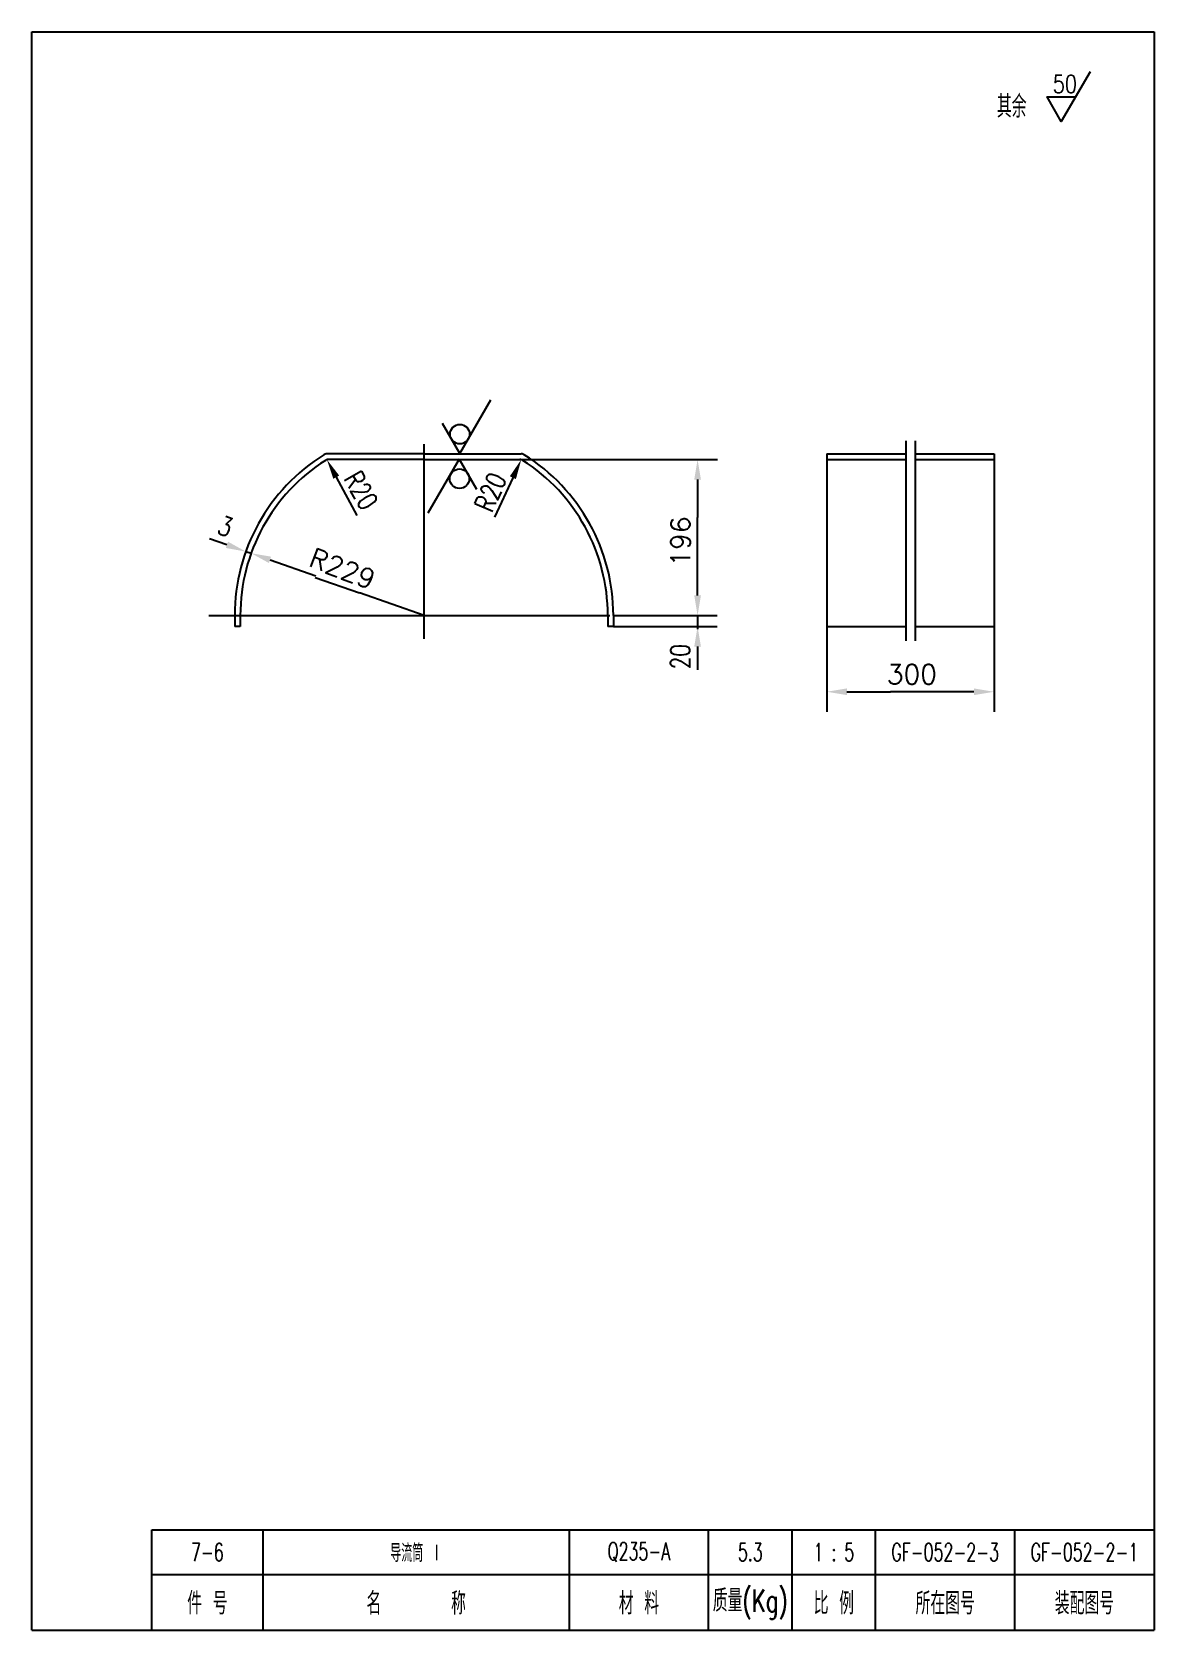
# Model space of a CAD drawing. Extents: x 28 to 230, y 253 to 540.
import ezdxf
from ezdxf.enums import TextEntityAlignment as Align

# ---------------------------------------------------------------- set-up
doc = ezdxf.new("R2010")
doc.units = 0
doc.header["$LTSCALE"] = 10
doc.header["$MEASUREMENT"] = 0
doc.linetypes.add('DASHDOT-M', pattern=[36, 30, -3, 0, -3])
doc.linetypes.add('DIVIDE-M', pattern=[39, 30, -3, 0, -3, 0, -3])
doc.layers.get('0').update_dxf_attribs({"linetype": 'CONTINUOUS'})
for name, color, linetype in [('CDR_DWG1', 4, 'CONTINUOUS'), ('CDR_DWG3', 1, 'DASHDOT-M'), ('CDR_DWG4', 3, 'DIVIDE-M')]:
    doc.layers.add(name, color=color, linetype=linetype)
doc.styles.add('HZ', font='romans', dxfattribs={"width": 0.7, "bigfont": 'hz'})

msp = doc.modelspace()

# ---------------------------------------------------------------- linework, layer by layer
for p, q in [((229.68, 539.92), (229.68, 252.92)), ((104.99, 464.21), (110.61, 473.85)), ((104.99, 464.21), (101.92, 469.6)), ((104.91, 463.18), (99.28, 453.53)), ((104.91, 463.18), (107.98, 457.79)), ((115.88, 463.14), (151.31, 463.14)), ((82.83, 459.96), (86.51, 453.09)), ((114.54, 459.87), (111.23, 452.77)), ((147.71, 459.54), (147.71, 452.74)), ((147.71, 445.54), (147.71, 452.74)), ((63.19, 447.81), (60.08, 448.92)), ((66.58, 446.6), (67.53, 446.32)), ((70.93, 445.12), (79.14, 442.25)), ((147.71, 438.74), (147.71, 445.54)), ((79.06, 441.97), (86.97, 439.2)), ((98.59, 435.14), (86.97, 439.2)), ((98.59, 433.34), (98.59, 436.94)), ((98.59, 433.34), (98.59, 436.94)), ((98.59, 433.34), (98.59, 436.94)), ((98.59, 433.34), (98.59, 436.94)), ((98.59, 433.34), (98.59, 436.94)), ((98.59, 433.34), (98.59, 436.94)), ((98.59, 433.34), (98.59, 436.94)), ((96.79, 435.14), (100.39, 435.14)), ((96.79, 435.14), (100.39, 435.14)), ((96.79, 435.14), (100.39, 435.14)), ((96.79, 435.14), (100.39, 435.14)), ((96.79, 435.14), (100.39, 435.14)), ((96.79, 435.14), (100.39, 435.14)), ((96.79, 435.14), (100.39, 435.14)), ((132.59, 435.14), (151.24, 435.14)), ((147.71, 435.14), (147.71, 432.68)), ((132.59, 433.14), (151.24, 433.14)), ((170.94, 433.13), (170.94, 417.83)), ((200.94, 433.13), (200.94, 417.83)), ((147.71, 429.54), (147.71, 425.34)), ((174.54, 421.43), (182.34, 421.43)), ((189.54, 421.43), (182.34, 421.43)), ((197.34, 421.43), (189.54, 421.43)), ((49.68, 262.92), (229.68, 262.92)), ((28.18, 252.92), (229.68, 252.92))]:
    msp.add_line(p, q)
msp.add_lwpolyline([(218.18, 532.74), (213.03, 523.82), (210.46, 528.28), (215.61, 528.28)])
for centre in [(105.02, 467.69), (104.95, 459.69)]:
    msp.add_circle(centre, 1.75)
for centre, start, end in [((81.13, 463.14), 90, 121.9527), ((81.41, 462.14), 90, 122.4617), ((115.77, 462.14), 57.5383, 90), ((116.05, 463.14), 58.0473, 90)]:
    msp.add_arc(centre, 1, start, end)
for points in [[(82.3, 459.68), (83.35, 460.25), (81.13, 463.14)], [(115.08, 459.62), (113.99, 460.12), (116.05, 463.14)], [(148.31, 459.54), (147.11, 459.54), (147.71, 463.14)], [(63.39, 448.38), (62.99, 447.25), (66.58, 446.6)], [(70.73, 444.55), (71.12, 445.69), (67.53, 446.31)], [(148.31, 438.74), (147.11, 438.74), (147.71, 435.14)], [(148.31, 429.54), (147.11, 429.54), (147.71, 433.14)], [(174.54, 420.83), (174.54, 422.03), (170.94, 421.43)], [(197.34, 420.83), (197.34, 422.03), (200.94, 421.43)]]:
    msp.add_solid(points)
at = {"layer": 'CDR_DWG1'}
for p, q in [((28.18, 252.92), (28.18, 539.92)), ((28.18, 539.92), (229.68, 539.92)), ((98.59, 464.14), (81.13, 464.14)), ((98.59, 463.14), (81.41, 463.14)), ((98.59, 464.14), (116.05, 464.14)), ((98.59, 463.14), (115.77, 463.14)), ((170.94, 464.14), (170.94, 433.14)), ((170.94, 464.14), (185.09, 464.14)), ((170.94, 463.14), (185.09, 463.14)), ((186.8, 464.14), (200.94, 464.14)), ((186.8, 463.14), (200.94, 463.14)), ((200.94, 464.14), (200.94, 433.14)), ((59.93, 435.14), (131.95, 435.14)), ((64.59, 435.14), (64.59, 433.14)), ((65.59, 435.14), (65.59, 433.14)), ((131.59, 435.14), (131.59, 433.14)), ((132.59, 435.14), (132.59, 433.14)), ((65.59, 433.14), (64.59, 433.14)), ((132.59, 433.14), (131.59, 433.14)), ((170.94, 433.14), (185.09, 433.14)), ((186.8, 433.14), (200.94, 433.14)), ((49.68, 270.92), (229.68, 270.92)), ((49.68, 252.92), (49.68, 270.92)), ((69.68, 252.92), (69.68, 270.92)), ((124.68, 252.92), (124.68, 270.92)), ((149.68, 252.92), (149.68, 270.92)), ((164.68, 252.92), (164.68, 270.92)), ((179.68, 252.92), (179.68, 270.92)), ((204.68, 252.92), (204.68, 270.92))]:
    msp.add_line(p, q, dxfattribs=at)
for radius, start, end in [(34, 121.9527, 180), (33, 122.4617, 180), (33, 0, 57.5383), (34, 0, 58.0473)]:
    msp.add_arc((98.59, 435.14), radius, start, end, dxfattribs=at)
at = {"layer": 'CDR_DWG3', "linetype": 'DASHDOT-M'}
msp.add_line((98.59, 430.91), (98.59, 465.91), dxfattribs=at)
at = {"layer": 'CDR_DWG4', "linetype": 'DIVIDE-M'}
for p, q in [((185.09, 466.47), (185.09, 430.55)), ((186.8, 466.47), (186.8, 430.55))]:
    msp.add_line(p, q, dxfattribs=at)

# ---------------------------------------------------------------- texts
at = {"style": 'HZ'}
for s, height, width, p in [('50', 3.2, 0.8, (211.47, 528.98)), ('其余', 4, 0.7, (201.46, 524.53))]:
    msp.add_text(s, height=height, dxfattribs=dict(at, width=width)).set_placement(p)
at = {"style": 'HZ', "width": 0.75}
for s, rotation, p in [('R20', 299.5559, (84.06, 459.72)), ('R20', 66.1194, (110.74, 453.43)), ('3', 340.1778, (61.28, 449.89)), ('20', 90, (146.34, 425.48))]:
    msp.add_text(s, height=3.5, rotation=rotation, dxfattribs=at).set_placement(p)
at = {"style": 'HZ'}
for s, rotation, p in [('196', 90, (146.39, 448.41)), ('R229', 339, (83.29, 441.91))]:
    msp.add_text(s, height=3.5, rotation=rotation, dxfattribs=at).set_placement(p, align=Align.CENTER)
msp.add_text('300', height=3.5, dxfattribs=at).set_placement((186.19, 422.82), align=Align.CENTER)
for s, height, width, p in [('7-6', 3.2, 0.65, (59.68, 266.92)), ('导流筒 Ⅰ', 3.2, 0.65, (97.18, 266.92)), ('Q235-A', 3.2, 0.65, (137.18, 266.92)), ('5.3', 3.2, 0.65, (157.18, 266.92)), ('1 : 5', 3.2, 0.65, (172.18, 266.92)), ('GF-052-2-3', 3.2, 0.65, (192.18, 266.92)), ('GF-052-2-1', 3.2, 0.65, (217.18, 266.92)), ('件 号', 4, 0.7, (59.68, 257.92)), ('名      称', 4, 0.7, (97.18, 257.92)), ('材 料', 4, 0.7, (137.18, 257.92)), ('质量(Kg)', 4, 0.7, (157.18, 257.92)), ('比 例', 4, 0.7, (172.18, 257.92)), ('所在图号', 4, 0.7, (192.18, 257.92)), ('装配图号', 4, 0.7, (217.18, 257.92))]:
    msp.add_text(s, height=height, dxfattribs=dict(at, width=width)).set_placement(p, align=Align.MIDDLE)

doc.saveas('drawing.dxf')
